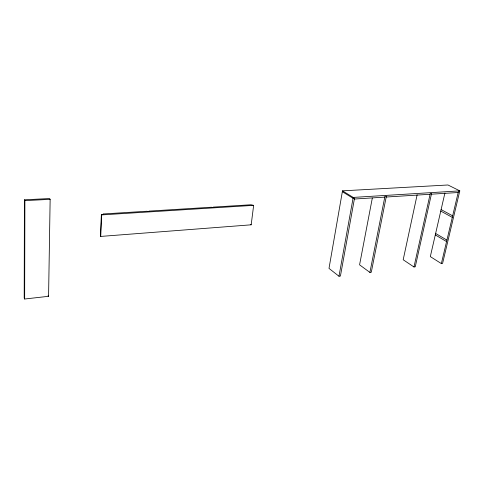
<?xml version="1.0" encoding="UTF-8"?>
<svg xmlns="http://www.w3.org/2000/svg" width="484" height="484" viewBox="0 0 484 484"><rect width="100%" height="100%" fill="white"/><g stroke="black" fill="none" stroke-linecap="round" stroke-linejoin="round"><path stroke-width="0.73" d="M24.412 199.807L24.2 298.017L24.654 299.015L48.575 296.305L50.142 199.341L49.61 198.549L24.412 199.807L24.89 200.618L24.654 299.015M101.374 214.497L100.418 236.004L100.733 236.422L251.178 224.812L253.646 205.355L251.008 204.762L213.353 207.11L213.771 207.467L211.925 207.582L211.508 207.225L149.042 211.109L149.405 211.49L147.378 211.617L147.021 211.236L103.207 213.964L103.528 214.358L101.374 214.497L101.688 214.896L100.733 236.422M444.911 193.019L430.318 256.599L441.36 263.592L442.576 263.441L459.8 190.865L447.978 184.985L342.49 190.853L328.999 268.39L338.975 276.243L340.415 276.062L354.53 198.18L353.042 198.271L342.345 191.694M338.975 276.243L353.199 197.418L342.49 190.853M372.317 198.077L359.576 264.833L369.909 272.419L371.282 272.25L386.353 196.202L384.943 196.286L369.909 272.419M417.141 194.774L403.184 259.757L413.977 266.974L415.248 266.817L431.577 193.394L430.27 193.473L413.977 266.974M441.36 263.592L458.366 191.731L459.612 191.652M353.199 197.418L459.8 190.865M101.688 214.896L253.646 205.355M354.373 199.033L384.78 197.121M386.19 197.03L430.094 194.278M431.401 194.193L458.185 192.511M24.89 200.618L50.142 199.341M441.112 209.572L452.661 215.852M440.767 211.072L452.298 217.376M435.63 233.451L446.92 240.1M435.291 234.915L446.569 241.583M250.736 224.449L251.178 224.812M48.079 295.325L48.575 296.305"/></g></svg>
